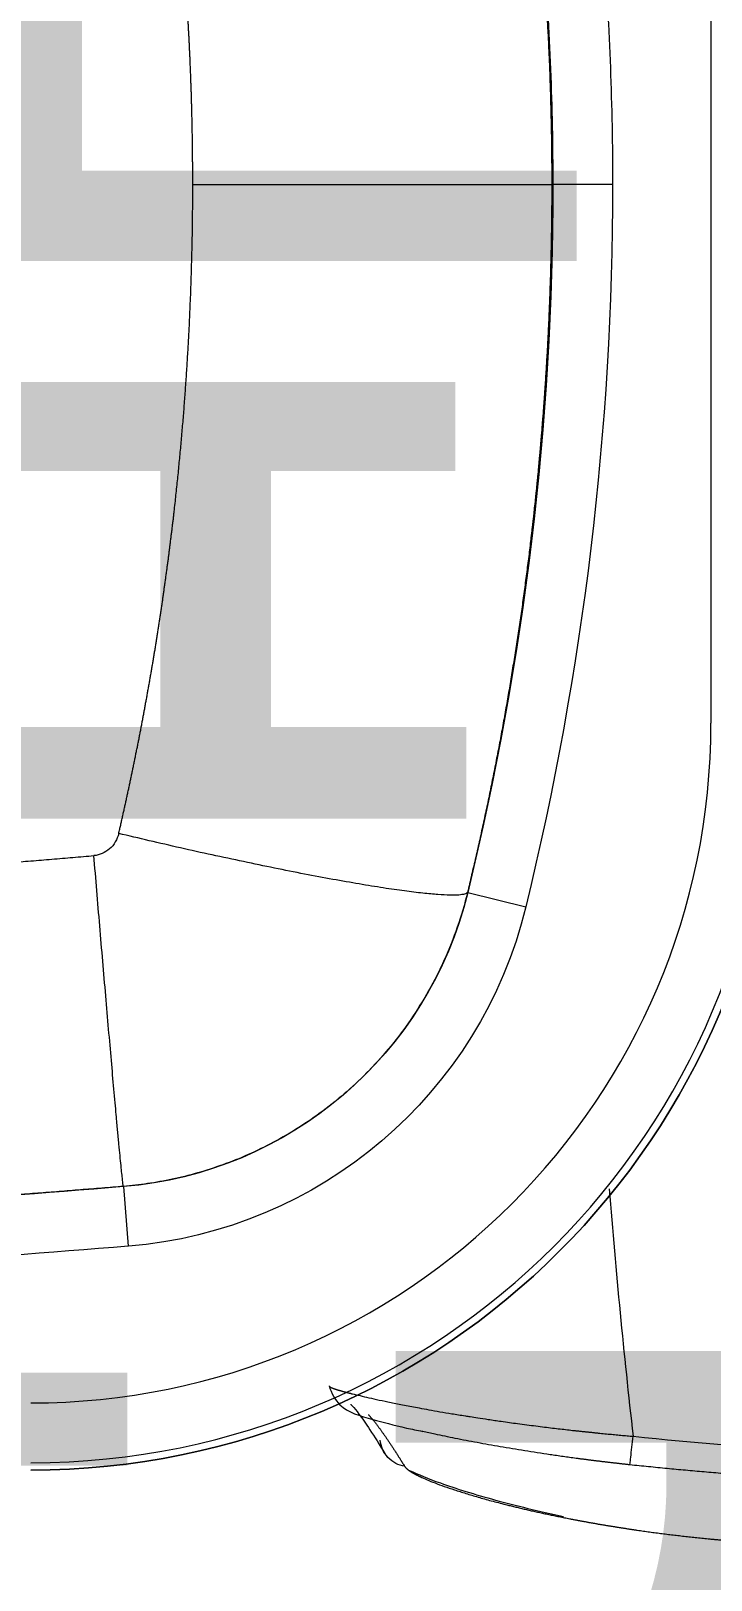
# Model space of a CAD drawing. Header units: millimetres. Extents: x 14183 to 14777, y -4239 to -3399.
# Drawn here: x 14401.74 to 14407.45, y -3508.41 to -3495.4 of the extents above; entities that cross this region are included whole.
import ezdxf

# ---------------------------------------------------------------- set-up
doc = ezdxf.new("R2010")
doc.units = ezdxf.units.MM
doc.header["$LTSCALE"] = 0.1
doc.layers.get('0').update_dxf_attribs({"lineweight": 15})
doc.layers.add('DIM', color=3, linetype='Continuous', lineweight=9)
doc.styles.get("Standard").update_dxf_attribs({"font": 'arial.ttf'})

msp = doc.modelspace()

# ---------------------------------------------------------------- linework, layer by layer
at = {"linetype": 'Continuous', "lineweight": 13, "extrusion": (-1.22465e-16, -1, 0)}
for p, q in [((14407.45, -3494.652), (14407.45, -3501.212)), ((14406.624, -3496.689), (14406.122, -3496.689)), ((14405.406, -3502.634), (14405.408, -3502.635)), ((14405.408, -3502.635), (14405.896, -3502.754)), ((14402.518, -3505.102), (14402.518, -3505.104)), ((14402.518, -3505.104), (14402.559, -3505.604))]:
    msp.add_line(p, q, dxfattribs=at)
at = {"linetype": 'Continuous', "lineweight": 18, "extrusion": (0, 0, -1)}
for centre, radius, start, end in [((-14381.014, -3496.689), 25.108, 175.5891, 180), ((-14381.014, -3496.689), 25.61, 175.6146, 180), ((-14381.014, -3496.689), 25.108, 180, 193.6983), ((-14381.014, -3496.689), 25.61, 180, 193.6984), ((-14402.251, -3501.866), 3.249, 193.6983, 265.2857), ((-14402.251, -3501.866), 3.752, 193.6988, 265.285)]:
    msp.add_arc(centre, radius, start, end, dxfattribs=at)
at = {"linetype": 'Continuous', "lineweight": 13, "extrusion": (0, 0, -1)}
for centre, radius, start, end in [((-14401.742, -3501.212), 6.272, 180, 270), ((-14392.194, -3379.921), 125.608, 265.28568, 268.92226), ((-14392.194, -3379.921), 126.11, 265.28566, 268.92653)]:
    msp.add_arc(centre, radius, start, end, dxfattribs=at)
at = {"linetype": 'Continuous', "lineweight": 18}
for radius, end in [(6.272, 0), (5.708, 360)]:
    msp.add_arc((14401.742, -3501.212), radius, 270, end, dxfattribs=at)
at = {"linetype": 'Continuous', "lineweight": 13}
msp.add_arc((14401.742, -3501.212), 6.21, 270, 0, dxfattribs=at)
for points, knots in [([(14403.1, -3496.689), (14403.1, -3496.677), (14403.1, -3496.652), (14403.1, -3496.616), (14403.1, -3496.579), (14403.1, -3496.542), (14403.099, -3496.505), (14403.099, -3496.469), (14403.099, -3496.432), (14403.098, -3496.395), (14403.098, -3496.359), (14403.097, -3496.322), (14403.097, -3496.285), (14403.096, -3496.248), (14403.095, -3496.212), (14403.095, -3496.175), (14403.094, -3496.138), (14403.093, -3496.102), (14403.092, -3496.065), (14403.091, -3496.028), (14403.09, -3495.992), (14403.089, -3495.955), (14403.088, -3495.918), (14403.087, -3495.882), (14403.085, -3495.845), (14403.084, -3495.808), (14403.083, -3495.772), (14403.081, -3495.735), (14403.08, -3495.698), (14403.078, -3495.662), (14403.077, -3495.625), (14403.075, -3495.588), (14403.073, -3495.552), (14403.072, -3495.515), (14403.07, -3495.479), (14403.068, -3495.442), (14403.066, -3495.405), (14403.064, -3495.369), (14403.062, -3495.332), (14403.06, -3495.295), (14403.058, -3495.259), (14403.056, -3495.222), (14403.053, -3495.186), (14403.051, -3495.149), (14403.049, -3495.112), (14403.046, -3495.076), (14403.044, -3495.039), (14403.041, -3495.003), (14403.039, -3494.966), (14403.036, -3494.929), (14403.033, -3494.893), (14403.031, -3494.856), (14403.028, -3494.82), (14403.025, -3494.783), (14403.022, -3494.747), (14403.019, -3494.71), (14403.017, -3494.684), (14403.016, -3494.67), (14403.016, -3494.669)], [0, 0, 0, 0, 0.018158, 0.036315, 0.054471, 0.072625, 0.090777, 0.108928, 0.127078, 0.145227, 0.163374, 0.18152, 0.199665, 0.217808, 0.235951, 0.254093, 0.272233, 0.290373, 0.308511, 0.326649, 0.344786, 0.362922, 0.381058, 0.399192, 0.417326, 0.43546, 0.453592, 0.471724, 0.489856, 0.507987, 0.526118, 0.544248, 0.562378, 0.580508, 0.598638, 0.616767, 0.634896, 0.653025, 0.671154, 0.689283, 0.707411, 0.72554, 0.743669, 0.761798, 0.779927, 0.798057, 0.816186, 0.834316, 0.852446, 0.870577, 0.888708, 0.906839, 0.924971, 0.943104, 0.961237, 0.97937, 0.997505, 1, 1, 1, 1]), ([(14406.039, -3494.757), (14406.041, -3494.777), (14406.044, -3494.822), (14406.049, -3494.892), (14406.055, -3494.967), (14406.06, -3495.042), (14406.064, -3495.117), (14406.069, -3495.192), (14406.073, -3495.267), (14406.077, -3495.341), (14406.081, -3495.416), (14406.085, -3495.491), (14406.088, -3495.566), (14406.092, -3495.641), (14406.095, -3495.716), (14406.097, -3495.791), (14406.1, -3495.866), (14406.102, -3495.941), (14406.104, -3496.016), (14406.106, -3496.091), (14406.108, -3496.165), (14406.109, -3496.24), (14406.111, -3496.315), (14406.112, -3496.39), (14406.112, -3496.465), (14406.113, -3496.54), (14406.113, -3496.614), (14406.113, -3496.664), (14406.113, -3496.689)], [0, 0, 0, 0, 0.030847, 0.069707, 0.108559, 0.147403, 0.186239, 0.225066, 0.263886, 0.302699, 0.341503, 0.380299, 0.419088, 0.457869, 0.496642, 0.535407, 0.574165, 0.612915, 0.651657, 0.690392, 0.729119, 0.767839, 0.806551, 0.845256, 0.883953, 0.922643, 0.961325, 1, 1, 1, 1]), ([(14402.478, -3502.139), (14402.481, -3502.127), (14402.487, -3502.103), (14402.495, -3502.068), (14402.503, -3502.032), (14402.511, -3501.996), (14402.519, -3501.96), (14402.527, -3501.925), (14402.535, -3501.889), (14402.543, -3501.853), (14402.55, -3501.817), (14402.558, -3501.782), (14402.566, -3501.746), (14402.573, -3501.71), (14402.581, -3501.674), (14402.589, -3501.638), (14402.596, -3501.603), (14402.603, -3501.567), (14402.611, -3501.531), (14402.618, -3501.495), (14402.625, -3501.459), (14402.633, -3501.423), (14402.64, -3501.388), (14402.647, -3501.352), (14402.654, -3501.316), (14402.661, -3501.28), (14402.668, -3501.244), (14402.675, -3501.208), (14402.681, -3501.172), (14402.688, -3501.136), (14402.695, -3501.1), (14402.701, -3501.064), (14402.708, -3501.028), (14402.715, -3500.992), (14402.721, -3500.956), (14402.727, -3500.92), (14402.734, -3500.884), (14402.74, -3500.848), (14402.746, -3500.812), (14402.753, -3500.776), (14402.759, -3500.74), (14402.765, -3500.704), (14402.771, -3500.668), (14402.777, -3500.632), (14402.783, -3500.596), (14402.789, -3500.559), (14402.795, -3500.523), (14402.8, -3500.487), (14402.806, -3500.451), (14402.812, -3500.415), (14402.817, -3500.379), (14402.823, -3500.342), (14402.828, -3500.306), (14402.834, -3500.27), (14402.839, -3500.234), (14402.845, -3500.198), (14402.85, -3500.161), (14402.855, -3500.125), (14402.86, -3500.089), (14402.865, -3500.053), (14402.87, -3500.016), (14402.875, -3499.98), (14402.88, -3499.944), (14402.885, -3499.908), (14402.89, -3499.871), (14402.895, -3499.835), (14402.9, -3499.799), (14402.904, -3499.762), (14402.909, -3499.726), (14402.913, -3499.69), (14402.918, -3499.653), (14402.922, -3499.617), (14402.927, -3499.581), (14402.931, -3499.544), (14402.936, -3499.508), (14402.94, -3499.471), (14402.945, -3499.424), (14402.952, -3499.367), (14402.959, -3499.298), (14402.966, -3499.23), (14402.974, -3499.161), (14402.981, -3499.093), (14402.987, -3499.024), (14402.994, -3498.956), (14403, -3498.887), (14403.006, -3498.819), (14403.012, -3498.75), (14403.018, -3498.682), (14403.024, -3498.613), (14403.029, -3498.545), (14403.034, -3498.476), (14403.039, -3498.408), (14403.044, -3498.339), (14403.048, -3498.27), (14403.053, -3498.202), (14403.057, -3498.133), (14403.061, -3498.064), (14403.065, -3497.996), (14403.069, -3497.927), (14403.072, -3497.858), (14403.075, -3497.79), (14403.078, -3497.721), (14403.081, -3497.652), (14403.084, -3497.584), (14403.086, -3497.515), (14403.088, -3497.446), (14403.09, -3497.377), (14403.092, -3497.309), (14403.094, -3497.24), (14403.095, -3497.171), (14403.097, -3497.102), (14403.098, -3497.033), (14403.099, -3496.964), (14403.099, -3496.896), (14403.1, -3496.827), (14403.1, -3496.758), (14403.1, -3496.712), (14403.1, -3496.689)], [0, 0, 0, 0, 0.006672, 0.013344, 0.020015, 0.026685, 0.033355, 0.040025, 0.046693, 0.053362, 0.060029, 0.066697, 0.073363, 0.08003, 0.086695, 0.093361, 0.100026, 0.10669, 0.113354, 0.120018, 0.126682, 0.133345, 0.140007, 0.14667, 0.153332, 0.159994, 0.166655, 0.173316, 0.179978, 0.186638, 0.193299, 0.199959, 0.20662, 0.21328, 0.21994, 0.226599, 0.233259, 0.239919, 0.246578, 0.253237, 0.259897, 0.266556, 0.273215, 0.279875, 0.286534, 0.293193, 0.299852, 0.306512, 0.313171, 0.319831, 0.32649, 0.33315, 0.33981, 0.34647, 0.35313, 0.35979, 0.366451, 0.373111, 0.379772, 0.386433, 0.393095, 0.399756, 0.406418, 0.41308, 0.419743, 0.426406, 0.433069, 0.439732, 0.446396, 0.453061, 0.459725, 0.46639, 0.473056, 0.479722, 0.486388, 0.493055, 0.499722, 0.512243, 0.524761, 0.537278, 0.549793, 0.562306, 0.574817, 0.587327, 0.599836, 0.612344, 0.62485, 0.637355, 0.649859, 0.662363, 0.674866, 0.687368, 0.699869, 0.71237, 0.724871, 0.737371, 0.749871, 0.762372, 0.774872, 0.787372, 0.799873, 0.812374, 0.824875, 0.837377, 0.84988, 0.862383, 0.874888, 0.887393, 0.899899, 0.912407, 0.924915, 0.937426, 0.949937, 0.96245, 0.974965, 0.987482, 1, 1, 1, 1]), ([(14403.1, -3496.689), (14403.187, -3496.689), (14403.276, -3496.689), (14403.456, -3496.689), (14403.547, -3496.689), (14403.73, -3496.689), (14403.822, -3496.689), (14404.006, -3496.689), (14404.097, -3496.689), (14404.279, -3496.689), (14404.369, -3496.689), (14404.547, -3496.689), (14404.634, -3496.689), (14404.803, -3496.689), (14404.886, -3496.689), (14405.045, -3496.689), (14405.121, -3496.689), (14405.267, -3496.689), (14405.337, -3496.689), (14405.468, -3496.689), (14405.529, -3496.689), (14405.643, -3496.689), (14405.695, -3496.689), (14405.791, -3496.689), (14405.834, -3496.689), (14405.91, -3496.689), (14405.944, -3496.689), (14406.002, -3496.689), (14406.026, -3496.689), (14406.066, -3496.689), (14406.081, -3496.689), (14406.103, -3496.689), (14406.11, -3496.689), (14406.113, -3496.689)], [0, 0, 0, 0, 0.0625, 0.0625, 0.125, 0.125, 0.1875, 0.1875, 0.25, 0.25, 0.3125, 0.3125, 0.375, 0.375, 0.4375, 0.4375, 0.5, 0.5, 0.5625, 0.5625, 0.625, 0.625, 0.6875, 0.6875, 0.75, 0.75, 0.8125, 0.8125, 0.875, 0.875, 0.9375, 0.9375, 1, 1, 1, 1]), ([(14406.113, -3496.689), (14406.113, -3496.702), (14406.113, -3496.729), (14406.113, -3496.769), (14406.113, -3496.809), (14406.113, -3496.849), (14406.112, -3496.889), (14406.112, -3496.929), (14406.112, -3496.968), (14406.111, -3497.008), (14406.111, -3497.048), (14406.11, -3497.088), (14406.109, -3497.128), (14406.109, -3497.168), (14406.108, -3497.208), (14406.107, -3497.248), (14406.106, -3497.288), (14406.105, -3497.328), (14406.104, -3497.368), (14406.103, -3497.408), (14406.102, -3497.447), (14406.101, -3497.487), (14406.099, -3497.527), (14406.098, -3497.567), (14406.097, -3497.607), (14406.095, -3497.647), (14406.094, -3497.687), (14406.092, -3497.727), (14406.09, -3497.767), (14406.089, -3497.807), (14406.087, -3497.847), (14406.085, -3497.887), (14406.083, -3497.927), (14406.081, -3497.967), (14406.079, -3498.007), (14406.077, -3498.047), (14406.075, -3498.087), (14406.072, -3498.127), (14406.07, -3498.167), (14406.068, -3498.207), (14406.065, -3498.247), (14406.063, -3498.287), (14406.06, -3498.327), (14406.058, -3498.367), (14406.055, -3498.406), (14406.052, -3498.446), (14406.049, -3498.486), (14406.047, -3498.526), (14406.044, -3498.566), (14406.041, -3498.606), (14406.038, -3498.646), (14406.034, -3498.686), (14406.031, -3498.726), (14406.028, -3498.766), (14406.025, -3498.806), (14406.021, -3498.846), (14406.018, -3498.886), (14406.014, -3498.926), (14406.011, -3498.966), (14406.007, -3499.006), (14406.003, -3499.046), (14406, -3499.086), (14405.996, -3499.126), (14405.992, -3499.166), (14405.988, -3499.206), (14405.984, -3499.246), (14405.98, -3499.285), (14405.976, -3499.325), (14405.972, -3499.365), (14405.967, -3499.405), (14405.963, -3499.445), (14405.959, -3499.485), (14405.954, -3499.525), (14405.95, -3499.565), (14405.945, -3499.605), (14405.94, -3499.645), (14405.934, -3499.696), (14405.927, -3499.758), (14405.918, -3499.832), (14405.908, -3499.905), (14405.899, -3499.978), (14405.889, -3500.052), (14405.879, -3500.126), (14405.869, -3500.199), (14405.859, -3500.273), (14405.848, -3500.346), (14405.837, -3500.42), (14405.826, -3500.493), (14405.815, -3500.567), (14405.803, -3500.641), (14405.791, -3500.714), (14405.779, -3500.788), (14405.767, -3500.862), (14405.755, -3500.936), (14405.742, -3501.009), (14405.729, -3501.083), (14405.716, -3501.157), (14405.703, -3501.231), (14405.689, -3501.305), (14405.676, -3501.378), (14405.662, -3501.452), (14405.647, -3501.526), (14405.633, -3501.6), (14405.618, -3501.674), (14405.603, -3501.748), (14405.588, -3501.822), (14405.573, -3501.895), (14405.557, -3501.969), (14405.541, -3502.043), (14405.525, -3502.117), (14405.509, -3502.191), (14405.492, -3502.265), (14405.475, -3502.339), (14405.458, -3502.413), (14405.441, -3502.487), (14405.424, -3502.561), (14405.412, -3502.61), (14405.406, -3502.634)], [0, 0, 0, 0, 0.006641, 0.013283, 0.019925, 0.026569, 0.033212, 0.039857, 0.046502, 0.053148, 0.059795, 0.066442, 0.07309, 0.079739, 0.086388, 0.093038, 0.099689, 0.106341, 0.112993, 0.119646, 0.126299, 0.132954, 0.139609, 0.146265, 0.152921, 0.159578, 0.166236, 0.172895, 0.179554, 0.186214, 0.192875, 0.199537, 0.206199, 0.212862, 0.219526, 0.22619, 0.232855, 0.239521, 0.246188, 0.252855, 0.259523, 0.266192, 0.272862, 0.279532, 0.286203, 0.292875, 0.299547, 0.306221, 0.312895, 0.319569, 0.326245, 0.332921, 0.339598, 0.346276, 0.352955, 0.359634, 0.366314, 0.372995, 0.379676, 0.386359, 0.393042, 0.399726, 0.40641, 0.413096, 0.419782, 0.426469, 0.433156, 0.439845, 0.446534, 0.453224, 0.459915, 0.466607, 0.473299, 0.479992, 0.486686, 0.493381, 0.500076, 0.512393, 0.52472, 0.537055, 0.5494, 0.561754, 0.574117, 0.586489, 0.598871, 0.611261, 0.623661, 0.636071, 0.648489, 0.660917, 0.673354, 0.6858, 0.698256, 0.710721, 0.723195, 0.735679, 0.748171, 0.760674, 0.773185, 0.785706, 0.798236, 0.810776, 0.823325, 0.835883, 0.848451, 0.861028, 0.873615, 0.886211, 0.898816, 0.911431, 0.924056, 0.936689, 0.949333, 0.961985, 0.974647, 0.987319, 1, 1, 1, 1]), ([(14405.406, -3502.634), (14405.401, -3502.64), (14405.393, -3502.644), (14405.369, -3502.651), (14405.353, -3502.654), (14405.312, -3502.657), (14405.288, -3502.657), (14405.229, -3502.656), (14405.196, -3502.655), (14405.12, -3502.649), (14405.077, -3502.645), (14404.984, -3502.635), (14404.932, -3502.629), (14404.821, -3502.614), (14404.762, -3502.606), (14404.635, -3502.586), (14404.567, -3502.575), (14404.426, -3502.551), (14404.352, -3502.538), (14404.198, -3502.51), (14404.119, -3502.495), (14403.955, -3502.464), (14403.871, -3502.447), (14403.7, -3502.412), (14403.614, -3502.394), (14403.439, -3502.357), (14403.35, -3502.338), (14403.173, -3502.3), (14403.085, -3502.28), (14402.909, -3502.24), (14402.821, -3502.22), (14402.648, -3502.179), (14402.562, -3502.159), (14402.478, -3502.139)], [0, 0, 0, 0, 0.0625, 0.0625, 0.125, 0.125, 0.1875, 0.1875, 0.25, 0.25, 0.3125, 0.3125, 0.375, 0.375, 0.4375, 0.4375, 0.5, 0.5, 0.5625, 0.5625, 0.625, 0.625, 0.6875, 0.6875, 0.75, 0.75, 0.8125, 0.8125, 0.875, 0.875, 0.9375, 0.9375, 1, 1, 1, 1]), ([(14398.74, -3502.575), (14398.769, -3502.574), (14398.828, -3502.57), (14398.916, -3502.565), (14399.005, -3502.56), (14399.093, -3502.555), (14399.181, -3502.55), (14399.27, -3502.544), (14399.358, -3502.539), (14399.446, -3502.534), (14399.535, -3502.528), (14399.623, -3502.523), (14399.711, -3502.517), (14399.8, -3502.511), (14399.888, -3502.505), (14399.976, -3502.5), (14400.065, -3502.494), (14400.153, -3502.488), (14400.241, -3502.482), (14400.329, -3502.476), (14400.418, -3502.47), (14400.506, -3502.463), (14400.594, -3502.457), (14400.682, -3502.451), (14400.771, -3502.444), (14400.859, -3502.438), (14400.947, -3502.431), (14401.035, -3502.424), (14401.124, -3502.418), (14401.212, -3502.411), (14401.3, -3502.404), (14401.388, -3502.397), (14401.476, -3502.39), (14401.565, -3502.383), (14401.653, -3502.376), (14401.741, -3502.369), (14401.829, -3502.362), (14401.917, -3502.355), (14402.006, -3502.347), (14402.094, -3502.34), (14402.182, -3502.332), (14402.241, -3502.327), (14402.27, -3502.325)], [0, 0, 0, 0, 0.025001, 0.050002, 0.075003, 0.100004, 0.125004, 0.150004, 0.175004, 0.200004, 0.225004, 0.250003, 0.275003, 0.300002, 0.325001, 0.350001, 0.375, 0.399999, 0.424998, 0.449997, 0.474996, 0.499995, 0.524994, 0.549993, 0.574992, 0.599992, 0.624991, 0.64999, 0.67499, 0.699989, 0.724989, 0.749989, 0.774989, 0.799989, 0.82499, 0.849991, 0.874992, 0.899993, 0.924994, 0.949996, 0.974998, 1, 1, 1, 1]), ([(14405.406, -3502.634), (14405.382, -3502.734), (14405.353, -3502.831), (14405.288, -3503.02), (14405.251, -3503.111), (14405.171, -3503.29), (14405.127, -3503.376), (14405.033, -3503.542), (14404.983, -3503.623), (14404.878, -3503.777), (14404.823, -3503.85), (14404.707, -3503.992), (14404.647, -3504.059), (14404.524, -3504.187), (14404.46, -3504.247), (14404.33, -3504.362), (14404.263, -3504.416), (14404.128, -3504.517), (14404.059, -3504.564), (14403.92, -3504.653), (14403.85, -3504.693), (14403.708, -3504.769), (14403.637, -3504.803), (14403.495, -3504.867), (14403.423, -3504.895), (14403.281, -3504.946), (14403.21, -3504.969), (14403.068, -3505.01), (14402.998, -3505.027), (14402.858, -3505.057), (14402.72, -3505.081), (14402.585, -3505.097), (14402.518, -3505.102)], [0, 0, 0, 0, 0.0625, 0.0625, 0.125, 0.125, 0.1875, 0.1875, 0.25, 0.25, 0.3125, 0.3125, 0.375, 0.375, 0.4375, 0.4375, 0.5, 0.5, 0.5625, 0.5625, 0.625, 0.625, 0.6875, 0.6875, 0.75, 0.75, 0.8125, 0.8125, 0.875, 0.875, 0.9375, 1, 1, 1, 1]), ([(14402.518, -3505.102), (14402.488, -3505.105), (14402.428, -3505.11), (14402.338, -3505.117), (14402.248, -3505.124), (14402.158, -3505.131), (14402.068, -3505.139), (14401.978, -3505.146), (14401.888, -3505.153), (14401.799, -3505.16), (14401.709, -3505.166), (14401.619, -3505.173), (14401.53, -3505.18), (14401.44, -3505.187), (14401.351, -3505.193), (14401.262, -3505.2), (14401.172, -3505.206), (14401.083, -3505.213), (14400.994, -3505.219), (14400.905, -3505.225), (14400.816, -3505.231), (14400.727, -3505.237), (14400.638, -3505.243), (14400.549, -3505.249), (14400.46, -3505.255), (14400.371, -3505.261), (14400.282, -3505.267), (14400.193, -3505.273), (14400.105, -3505.278), (14400.016, -3505.284), (14399.928, -3505.289), (14399.839, -3505.295), (14399.751, -3505.3), (14399.662, -3505.306), (14399.574, -3505.311), (14399.486, -3505.316), (14399.398, -3505.321), (14399.31, -3505.326), (14399.221, -3505.331), (14399.133, -3505.336), (14399.045, -3505.341), (14398.958, -3505.346), (14398.87, -3505.35), (14398.782, -3505.355), (14398.694, -3505.36), (14398.606, -3505.364), (14398.519, -3505.369), (14398.431, -3505.373), (14398.344, -3505.377), (14398.256, -3505.382), (14398.169, -3505.386), (14398.081, -3505.39), (14397.994, -3505.394), (14397.907, -3505.398), (14397.82, -3505.402), (14397.733, -3505.406), (14397.646, -3505.41), (14397.559, -3505.413), (14397.472, -3505.417), (14397.385, -3505.421), (14397.298, -3505.424), (14397.211, -3505.428), (14397.124, -3505.431), (14397.038, -3505.435), (14396.951, -3505.438), (14396.865, -3505.441), (14396.778, -3505.444), (14396.692, -3505.448), (14396.605, -3505.451), (14396.519, -3505.454), (14396.433, -3505.457), (14396.346, -3505.459), (14396.26, -3505.462), (14396.174, -3505.465), (14396.088, -3505.468), (14396.002, -3505.47), (14395.916, -3505.473), (14395.831, -3505.476), (14395.745, -3505.478), (14395.659, -3505.48), (14395.573, -3505.483), (14395.488, -3505.485), (14395.402, -3505.487), (14395.317, -3505.489), (14395.231, -3505.492), (14395.146, -3505.494), (14395.06, -3505.496), (14394.975, -3505.497), (14394.89, -3505.499), (14394.805, -3505.501), (14394.72, -3505.503), (14394.637, -3505.504), (14394.583, -3505.506), (14394.558, -3505.506)], [0, 0, 0, 0, 0.011338, 0.022669, 0.033993, 0.045308, 0.056617, 0.067917, 0.079211, 0.090496, 0.101774, 0.113045, 0.124308, 0.135564, 0.146812, 0.158052, 0.169286, 0.180511, 0.191729, 0.202939, 0.214142, 0.225338, 0.236526, 0.247706, 0.258879, 0.270044, 0.281202, 0.292352, 0.303495, 0.31463, 0.325758, 0.336878, 0.347991, 0.359096, 0.370193, 0.381283, 0.392366, 0.403441, 0.414508, 0.425568, 0.436621, 0.447666, 0.458703, 0.469733, 0.480755, 0.49177, 0.502778, 0.513777, 0.52477, 0.535754, 0.546731, 0.557701, 0.568663, 0.579618, 0.590565, 0.601505, 0.612437, 0.623361, 0.634278, 0.645188, 0.65609, 0.666984, 0.677871, 0.68875, 0.699622, 0.710487, 0.721343, 0.732193, 0.743034, 0.753869, 0.764695, 0.775515, 0.786326, 0.79713, 0.807927, 0.818716, 0.829498, 0.840272, 0.851038, 0.861797, 0.872549, 0.883293, 0.894029, 0.904758, 0.91548, 0.926193, 0.9369, 0.947599, 0.95829, 0.968974, 0.97965, 0.990319, 1, 1, 1, 1]), ([(14404.245, -3506.777), (14404.245, -3506.778), (14404.245, -3506.778), (14404.245, -3506.778), (14404.245, -3506.779), (14404.245, -3506.779), (14404.245, -3506.779), (14404.245, -3506.78), (14404.245, -3506.78), (14404.246, -3506.781), (14404.246, -3506.781), (14404.247, -3506.782), (14404.247, -3506.782), (14404.248, -3506.782), (14404.248, -3506.783), (14404.249, -3506.783), (14404.25, -3506.784), (14404.25, -3506.784), (14404.251, -3506.785), (14404.252, -3506.786), (14404.253, -3506.786), (14404.254, -3506.787), (14404.255, -3506.787), (14404.256, -3506.788), (14404.257, -3506.788), (14404.258, -3506.789), (14404.26, -3506.79), (14404.261, -3506.79), (14404.262, -3506.791), (14404.264, -3506.792), (14404.265, -3506.792), (14404.267, -3506.793), (14404.268, -3506.793), (14404.27, -3506.794), (14404.272, -3506.795), (14404.274, -3506.796), (14404.275, -3506.796), (14404.277, -3506.797), (14404.279, -3506.798), (14404.281, -3506.798), (14404.283, -3506.799), (14404.286, -3506.8), (14404.288, -3506.801), (14404.29, -3506.802), (14404.292, -3506.802), (14404.295, -3506.803), (14404.297, -3506.804), (14404.299, -3506.805), (14404.302, -3506.806), (14404.305, -3506.806), (14404.307, -3506.807), (14404.31, -3506.808), (14404.313, -3506.809), (14404.316, -3506.81), (14404.318, -3506.811), (14404.321, -3506.812), (14404.324, -3506.813), (14404.327, -3506.813), (14404.33, -3506.814), (14404.334, -3506.815), (14404.337, -3506.816), (14404.34, -3506.817), (14404.343, -3506.818), (14404.347, -3506.819), (14404.35, -3506.82), (14404.354, -3506.821), (14404.357, -3506.822), (14404.361, -3506.823), (14404.365, -3506.824), (14404.368, -3506.825), (14404.372, -3506.826), (14404.376, -3506.827), (14404.38, -3506.828), (14404.384, -3506.829), (14404.388, -3506.83), (14404.392, -3506.831), (14404.396, -3506.833), (14404.4, -3506.834), (14404.405, -3506.835), (14404.409, -3506.836), (14404.413, -3506.837), (14404.418, -3506.838), (14404.422, -3506.839), (14404.427, -3506.84), (14404.431, -3506.842), (14404.436, -3506.843), (14404.459, -3506.848), (14404.504, -3506.859), (14404.578, -3506.877), (14404.665, -3506.896), (14404.764, -3506.917), (14404.876, -3506.939), (14404.984, -3506.959), (14405.084, -3506.978), (14405.176, -3506.994), (14405.277, -3507.011), (14405.363, -3507.025), (14405.436, -3507.036), (14405.499, -3507.046), (14405.586, -3507.059), (14405.697, -3507.076), (14405.806, -3507.091), (14405.903, -3507.104), (14405.979, -3507.113), (14406.051, -3507.122), (14406.119, -3507.131), (14406.183, -3507.138), (14406.244, -3507.145), (14406.293, -3507.151), (14406.331, -3507.155), (14406.36, -3507.158), (14406.39, -3507.161), (14406.418, -3507.164), (14406.447, -3507.167), (14406.475, -3507.17), (14406.504, -3507.173), (14406.532, -3507.176), (14406.559, -3507.179), (14406.587, -3507.181), (14406.614, -3507.184), (14406.641, -3507.186), (14406.667, -3507.189), (14406.693, -3507.191), (14406.719, -3507.194), (14406.745, -3507.196), (14406.771, -3507.198), (14406.788, -3507.2), (14406.796, -3507.2)], [0, 0, 0, 0, 0.002837, 0.005677, 0.00852, 0.011367, 0.014217, 0.017071, 0.019927, 0.022787, 0.025651, 0.028517, 0.031387, 0.034259, 0.037135, 0.040014, 0.042896, 0.045781, 0.048669, 0.05156, 0.054454, 0.057351, 0.06025, 0.063153, 0.066058, 0.068967, 0.071878, 0.074791, 0.077708, 0.080627, 0.083549, 0.086474, 0.089401, 0.092331, 0.095264, 0.098199, 0.101137, 0.104078, 0.107021, 0.109967, 0.112915, 0.115866, 0.118819, 0.121775, 0.124733, 0.127694, 0.130657, 0.133623, 0.136591, 0.139561, 0.142533, 0.145507, 0.148484, 0.151463, 0.154444, 0.157426, 0.160411, 0.163398, 0.166387, 0.169377, 0.17237, 0.175364, 0.17836, 0.181358, 0.184357, 0.187359, 0.190362, 0.193366, 0.196372, 0.19938, 0.20239, 0.205401, 0.208413, 0.211427, 0.214442, 0.217459, 0.220478, 0.223497, 0.226519, 0.229541, 0.232565, 0.23559, 0.238617, 0.241644, 0.244673, 0.247704, 0.250735, 0.288501, 0.327878, 0.368836, 0.411333, 0.4553, 0.500648, 0.528714, 0.55891, 0.591191, 0.625496, 0.637569, 0.65615, 0.681164, 0.712494, 0.749957, 0.771267, 0.7914, 0.810372, 0.828199, 0.844896, 0.860478, 0.874961, 0.882534, 0.890031, 0.897454, 0.904802, 0.912075, 0.919274, 0.9264, 0.933452, 0.940432, 0.947338, 0.954172, 0.960934, 0.967624, 0.974242, 0.980788, 0.987263, 0.993667, 1, 1, 1, 1]), ([(14404.574, -3507.018), (14404.575, -3507.02), (14404.578, -3507.023), (14404.583, -3507.028), (14404.588, -3507.034), (14404.593, -3507.039), (14404.598, -3507.045), (14404.603, -3507.051), (14404.609, -3507.058), (14404.614, -3507.064), (14404.619, -3507.071), (14404.625, -3507.077), (14404.631, -3507.085), (14404.636, -3507.092), (14404.642, -3507.099), (14404.648, -3507.107), (14404.654, -3507.115), (14404.66, -3507.123), (14404.666, -3507.131), (14404.672, -3507.139), (14404.678, -3507.148), (14404.684, -3507.157), (14404.691, -3507.166), (14404.697, -3507.175), (14404.704, -3507.184), (14404.711, -3507.194), (14404.717, -3507.203), (14404.724, -3507.213), (14404.731, -3507.223), (14404.738, -3507.234), (14404.745, -3507.244), (14404.752, -3507.255), (14404.76, -3507.266), (14404.767, -3507.277), (14404.774, -3507.288), (14404.782, -3507.3), (14404.789, -3507.311), (14404.797, -3507.323), (14404.805, -3507.335), (14404.813, -3507.347), (14404.82, -3507.36), (14404.828, -3507.372), (14404.837, -3507.385), (14404.845, -3507.398), (14404.853, -3507.411), (14404.861, -3507.425), (14404.87, -3507.438), (14404.875, -3507.447), (14404.878, -3507.452)], [0, 0, 0, 0, 0.021825, 0.043653, 0.065477, 0.087297, 0.109113, 0.130924, 0.152731, 0.174535, 0.196333, 0.218128, 0.239919, 0.261705, 0.283487, 0.305265, 0.327039, 0.348809, 0.370574, 0.392336, 0.414093, 0.435846, 0.457595, 0.47934, 0.501081, 0.522818, 0.54455, 0.566279, 0.588003, 0.609724, 0.63144, 0.653152, 0.67486, 0.696564, 0.718264, 0.73996, 0.761652, 0.78334, 0.805024, 0.826704, 0.84838, 0.870052, 0.89172, 0.913384, 0.935044, 0.9567, 0.978352, 1, 1, 1, 1]), ([(14404.878, -3507.452), (14404.854, -3507.448), (14404.803, -3507.432), (14404.735, -3507.381), (14404.689, -3507.311), (14404.676, -3507.259), (14404.673, -3507.234)], [0, 0, 0, 0, 0.250041, 0.500026, 0.750011, 1, 1, 1, 1])]:
    msp.add_open_spline(points, degree=3, knots=knots, dxfattribs=at)
at = {"linetype": 'Continuous', "lineweight": 18}
for points in [[(14402.478, -3502.139), (14402.472, -3502.165), (14402.453, -3502.212), (14402.404, -3502.272), (14402.339, -3502.311), (14402.294, -3502.323), (14402.27, -3502.325)], [(14406.769, -3507.44), (14406.769, -3507.442), (14406.77, -3507.434), (14406.776, -3507.381), (14406.786, -3507.294), (14406.793, -3507.23), (14406.796, -3507.2)], [(14406.796, -3507.2), (14407.827, -3507.311), (14409.889, -3507.421), (14411.951, -3507.311), (14412.982, -3507.2)]]:
    msp.add_open_spline(points, degree=3, dxfattribs=at)
at = {"linetype": 'Continuous', "lineweight": 13}
msp.add_rational_spline([(14402.518, -3505.102), (14402.503, -3505.047), (14402.404, -3503.931), (14402.27, -3502.325)], [0.999999656016, 0.829825479275, 0.829825613382, 1.00000005834], degree=3, dxfattribs=at)
msp.add_open_spline([(14406.595, -3505.122), (14406.651, -3505.818), (14406.718, -3506.51), (14406.796, -3507.2)], degree=3, dxfattribs=at)
at = {"linetype": 'Continuous', "lineweight": 18}
for points, knots in [([(14404.244, -3506.776), (14404.264, -3506.84), (14404.34, -3506.984), (14404.582, -3507.051), (14404.816, -3507.115), (14404.982, -3507.15), (14405.03, -3507.159)], [0, 0, 0, 0, 0.229852, 0.60325, 0.891125, 1, 1, 1, 1]), ([(14404.426, -3506.931), (14404.426, -3506.931), (14404.442, -3506.947), (14404.494, -3507.01), (14404.585, -3507.141), (14404.667, -3507.269), (14404.713, -3507.346)], [0, 0, 0, 0, 0.167198, 0.412689, 0.696573, 1, 1, 1, 1]), ([(14406.769, -3507.44), (14406.765, -3507.44), (14406.758, -3507.439), (14406.747, -3507.437), (14406.735, -3507.436), (14406.724, -3507.435), (14406.712, -3507.434), (14406.701, -3507.432), (14406.69, -3507.431), (14406.678, -3507.43), (14406.667, -3507.429), (14406.656, -3507.427), (14406.645, -3507.426), (14406.633, -3507.425), (14406.622, -3507.423), (14406.611, -3507.422), (14406.599, -3507.421), (14406.588, -3507.419), (14406.577, -3507.418), (14406.566, -3507.417), (14406.554, -3507.415), (14406.543, -3507.414), (14406.532, -3507.413), (14406.521, -3507.411), (14406.509, -3507.41), (14406.498, -3507.409), (14406.487, -3507.407), (14406.476, -3507.406), (14406.464, -3507.404), (14406.453, -3507.403), (14406.442, -3507.402), (14406.431, -3507.4), (14406.42, -3507.399), (14406.408, -3507.397), (14406.397, -3507.396), (14406.386, -3507.394), (14406.375, -3507.393), (14406.364, -3507.392), (14406.353, -3507.39), (14406.341, -3507.389), (14406.33, -3507.387), (14406.286, -3507.381), (14406.208, -3507.371), (14406.099, -3507.355), (14405.992, -3507.339), (14405.886, -3507.322), (14405.783, -3507.305), (14405.681, -3507.288), (14405.583, -3507.271), (14405.455, -3507.248), (14405.302, -3507.218), (14405.151, -3507.187), (14405.061, -3507.168), (14405.025, -3507.16), (14405.022, -3507.159)], [0, 0, 0, 0, 0.005774, 0.011546, 0.017316, 0.023082, 0.028847, 0.03461, 0.04037, 0.046129, 0.051886, 0.057641, 0.063395, 0.069148, 0.074899, 0.08065, 0.086399, 0.092147, 0.097895, 0.103642, 0.109389, 0.115136, 0.120882, 0.126628, 0.132374, 0.138121, 0.143868, 0.149615, 0.155363, 0.161111, 0.166861, 0.172611, 0.178363, 0.184115, 0.18987, 0.195625, 0.201382, 0.207141, 0.212902, 0.218665, 0.22443, 0.230197, 0.287835, 0.345298, 0.402712, 0.460205, 0.517578, 0.574727, 0.631779, 0.688863, 0.803536, 0.917573, 0.99392, 1, 1, 1, 1]), ([(14404.878, -3507.452), (14404.879, -3507.453), (14404.879, -3507.453), (14404.88, -3507.455), (14404.881, -3507.456), (14404.882, -3507.458), (14404.883, -3507.459), (14404.885, -3507.461), (14404.886, -3507.462), (14404.887, -3507.464), (14404.889, -3507.465), (14404.89, -3507.467), (14404.892, -3507.468), (14404.893, -3507.47), (14404.895, -3507.471), (14404.897, -3507.473), (14404.899, -3507.474), (14404.9, -3507.476), (14404.902, -3507.478), (14404.904, -3507.479), (14404.907, -3507.481), (14404.909, -3507.483), (14404.911, -3507.484), (14404.913, -3507.486), (14404.916, -3507.488), (14404.918, -3507.489), (14404.92, -3507.491), (14404.923, -3507.493), (14404.926, -3507.494), (14404.928, -3507.496), (14404.931, -3507.498), (14404.934, -3507.5), (14404.937, -3507.501), (14404.94, -3507.503), (14404.943, -3507.505), (14404.946, -3507.507), (14404.949, -3507.509), (14404.952, -3507.51), (14404.955, -3507.512), (14404.959, -3507.514), (14404.962, -3507.516), (14404.966, -3507.518), (14404.969, -3507.52), (14404.973, -3507.522), (14404.976, -3507.523), (14404.98, -3507.525), (14404.984, -3507.527), (14404.988, -3507.529), (14404.992, -3507.531), (14404.996, -3507.533), (14405, -3507.535), (14405.004, -3507.537), (14405.024, -3507.547), (14405.065, -3507.565), (14405.132, -3507.592), (14405.21, -3507.621), (14405.296, -3507.65), (14405.391, -3507.68), (14405.494, -3507.711), (14405.605, -3507.742), (14405.691, -3507.764), (14405.745, -3507.778), (14405.764, -3507.782), (14405.783, -3507.787), (14405.802, -3507.792), (14405.822, -3507.796), (14405.841, -3507.801), (14405.861, -3507.806), (14405.881, -3507.811), (14405.901, -3507.815), (14405.921, -3507.82), (14405.941, -3507.825), (14405.962, -3507.829), (14405.983, -3507.834), (14406.003, -3507.838), (14406.024, -3507.843), (14406.045, -3507.848), (14406.067, -3507.852), (14406.088, -3507.857), (14406.11, -3507.861), (14406.131, -3507.866), (14406.153, -3507.87), (14406.175, -3507.875), (14406.197, -3507.879), (14406.22, -3507.884), (14406.242, -3507.888), (14406.257, -3507.891), (14406.265, -3507.893)], [0, 0, 0, 0, 0.004902, 0.009801, 0.014699, 0.019595, 0.024489, 0.029381, 0.034272, 0.039161, 0.044049, 0.048936, 0.053822, 0.058707, 0.063592, 0.068475, 0.073358, 0.078241, 0.083123, 0.088006, 0.092888, 0.09777, 0.102653, 0.107535, 0.112419, 0.117303, 0.122187, 0.127073, 0.131959, 0.136847, 0.141735, 0.146625, 0.151517, 0.15641, 0.161304, 0.166201, 0.1711, 0.176, 0.180903, 0.185808, 0.190715, 0.195625, 0.200538, 0.205454, 0.210372, 0.215294, 0.220218, 0.225146, 0.230077, 0.235012, 0.239951, 0.244893, 0.249839, 0.312056, 0.374198, 0.436498, 0.499188, 0.561632, 0.624039, 0.686626, 0.749608, 0.759251, 0.768887, 0.778516, 0.78814, 0.797759, 0.807374, 0.816986, 0.826596, 0.836203, 0.84581, 0.855416, 0.865023, 0.874631, 0.884242, 0.893855, 0.903471, 0.913092, 0.922718, 0.93235, 0.941989, 0.951635, 0.961288, 0.970951, 0.980624, 0.990306, 1, 1, 1, 1]), ([(14413.009, -3507.44), (14412.995, -3507.441), (14412.967, -3507.444), (14412.926, -3507.449), (14412.884, -3507.453), (14412.843, -3507.457), (14412.801, -3507.462), (14412.759, -3507.466), (14412.718, -3507.47), (14412.676, -3507.474), (14412.635, -3507.478), (14412.593, -3507.482), (14412.552, -3507.485), (14412.51, -3507.489), (14412.468, -3507.493), (14412.427, -3507.497), (14412.385, -3507.5), (14412.344, -3507.504), (14412.302, -3507.507), (14412.261, -3507.511), (14412.219, -3507.514), (14412.177, -3507.517), (14412.136, -3507.521), (14412.094, -3507.524), (14412.053, -3507.527), (14412.011, -3507.53), (14411.969, -3507.533), (14411.928, -3507.536), (14411.886, -3507.539), (14411.844, -3507.542), (14411.803, -3507.544), (14411.761, -3507.547), (14411.72, -3507.55), (14411.678, -3507.552), (14411.636, -3507.555), (14411.595, -3507.557), (14411.553, -3507.56), (14411.512, -3507.562), (14411.47, -3507.564), (14411.428, -3507.567), (14411.387, -3507.569), (14411.345, -3507.571), (14411.303, -3507.573), (14411.262, -3507.575), (14411.22, -3507.577), (14411.179, -3507.579), (14411.137, -3507.581), (14411.095, -3507.582), (14411.054, -3507.584), (14411.012, -3507.586), (14410.971, -3507.587), (14410.929, -3507.589), (14410.887, -3507.59), (14410.846, -3507.592), (14410.804, -3507.593), (14410.762, -3507.594), (14410.721, -3507.595), (14410.679, -3507.597), (14410.638, -3507.598), (14410.596, -3507.599), (14410.554, -3507.6), (14410.513, -3507.601), (14410.471, -3507.601), (14410.43, -3507.602), (14410.388, -3507.603), (14410.346, -3507.604), (14410.305, -3507.604), (14410.263, -3507.605), (14410.222, -3507.605), (14410.18, -3507.606), (14410.138, -3507.606), (14410.097, -3507.607), (14410.055, -3507.607), (14410.014, -3507.607), (14409.972, -3507.607), (14409.931, -3507.607), (14409.877, -3507.607), (14409.811, -3507.607), (14409.733, -3507.607), (14409.655, -3507.606), (14409.577, -3507.606), (14409.499, -3507.605), (14409.421, -3507.604), (14409.343, -3507.602), (14409.265, -3507.601), (14409.187, -3507.599), (14409.109, -3507.597), (14409.031, -3507.595), (14408.953, -3507.592), (14408.875, -3507.59), (14408.797, -3507.587), (14408.719, -3507.584), (14408.641, -3507.581), (14408.563, -3507.577), (14408.485, -3507.573), (14408.407, -3507.57), (14408.329, -3507.566), (14408.251, -3507.561), (14408.173, -3507.557), (14408.095, -3507.552), (14408.017, -3507.547), (14407.939, -3507.542), (14407.861, -3507.537), (14407.783, -3507.531), (14407.705, -3507.525), (14407.627, -3507.519), (14407.549, -3507.513), (14407.471, -3507.507), (14407.393, -3507.5), (14407.315, -3507.493), (14407.237, -3507.486), (14407.159, -3507.479), (14407.081, -3507.472), (14407.003, -3507.464), (14406.925, -3507.456), (14406.847, -3507.448), (14406.795, -3507.443), (14406.769, -3507.44)], [0, 0, 0, 0, 0.006684, 0.013367, 0.020049, 0.026732, 0.033413, 0.040095, 0.046776, 0.053456, 0.060136, 0.066815, 0.073494, 0.080173, 0.086851, 0.093529, 0.100206, 0.106883, 0.113559, 0.120235, 0.12691, 0.133585, 0.140259, 0.146933, 0.153607, 0.16028, 0.166953, 0.173625, 0.180296, 0.186968, 0.193638, 0.200309, 0.206979, 0.213648, 0.220317, 0.226986, 0.233654, 0.240321, 0.246988, 0.253655, 0.260321, 0.266987, 0.273652, 0.280317, 0.286981, 0.293645, 0.300309, 0.306972, 0.313634, 0.320296, 0.326958, 0.333619, 0.34028, 0.34694, 0.3536, 0.360259, 0.366918, 0.373577, 0.380235, 0.386892, 0.393549, 0.400206, 0.406862, 0.413518, 0.420173, 0.426828, 0.433482, 0.440136, 0.446789, 0.453442, 0.460095, 0.466747, 0.473398, 0.480049, 0.4867, 0.49335, 0.5, 0.512469, 0.524939, 0.537411, 0.549884, 0.562359, 0.574836, 0.587314, 0.599794, 0.612275, 0.624758, 0.637243, 0.649729, 0.662217, 0.674707, 0.687198, 0.699691, 0.712185, 0.724681, 0.737178, 0.749678, 0.762178, 0.774681, 0.787185, 0.799691, 0.812198, 0.824707, 0.837217, 0.849729, 0.862243, 0.874758, 0.887275, 0.899794, 0.912314, 0.924836, 0.937359, 0.949884, 0.962411, 0.974939, 0.987469, 1, 1, 1, 1]), ([(14404.919, -3507.487), (14404.989, -3507.52), (14405.188, -3507.601), (14405.621, -3507.737), (14406.003, -3507.828), (14406.213, -3507.874)], [0, 0, 0, 0, 0.28217, 0.642422, 1, 1, 1, 1]), ([(14406.265, -3507.893), (14406.269, -3507.893), (14406.276, -3507.895), (14406.288, -3507.897), (14406.3, -3507.899), (14406.312, -3507.902), (14406.323, -3507.904), (14406.335, -3507.906), (14406.347, -3507.908), (14406.359, -3507.911), (14406.371, -3507.913), (14406.383, -3507.915), (14406.395, -3507.917), (14406.407, -3507.919), (14406.419, -3507.922), (14406.431, -3507.924), (14406.443, -3507.926), (14406.455, -3507.928), (14406.467, -3507.93), (14406.48, -3507.932), (14406.492, -3507.934), (14406.504, -3507.937), (14406.516, -3507.939), (14406.529, -3507.941), (14406.541, -3507.943), (14406.553, -3507.945), (14406.566, -3507.947), (14406.578, -3507.949), (14406.59, -3507.951), (14406.603, -3507.953), (14406.615, -3507.955), (14406.628, -3507.957), (14406.64, -3507.959), (14406.653, -3507.961), (14406.666, -3507.963), (14406.678, -3507.965), (14406.691, -3507.967), (14406.703, -3507.969), (14406.716, -3507.971), (14406.729, -3507.973), (14406.742, -3507.975), (14406.754, -3507.977), (14406.767, -3507.979), (14406.78, -3507.981), (14406.793, -3507.983), (14406.806, -3507.985), (14406.819, -3507.987), (14406.836, -3507.989), (14406.857, -3507.992), (14406.883, -3507.996), (14406.909, -3508), (14406.935, -3508.003), (14406.961, -3508.007), (14406.987, -3508.01), (14407.014, -3508.014), (14407.04, -3508.017), (14407.066, -3508.02), (14407.093, -3508.024), (14407.119, -3508.027), (14407.145, -3508.03), (14407.172, -3508.033), (14407.198, -3508.036), (14407.225, -3508.039), (14407.252, -3508.042), (14407.279, -3508.045), (14407.305, -3508.048), (14407.332, -3508.051), (14407.359, -3508.054), (14407.386, -3508.057), (14407.413, -3508.059), (14407.431, -3508.061), (14407.44, -3508.062)], [0, 0, 0, 0, 0.010938, 0.021871, 0.032799, 0.043721, 0.054639, 0.065553, 0.076462, 0.087367, 0.098268, 0.109166, 0.12006, 0.130951, 0.14184, 0.152726, 0.163609, 0.17449, 0.185369, 0.196247, 0.207123, 0.217998, 0.228872, 0.239745, 0.250618, 0.26149, 0.272363, 0.283235, 0.294109, 0.304982, 0.315857, 0.326733, 0.33761, 0.348489, 0.35937, 0.370253, 0.381138, 0.392026, 0.402916, 0.41381, 0.424707, 0.435607, 0.446511, 0.457419, 0.468332, 0.479249, 0.49017, 0.501097, 0.522885, 0.544651, 0.566396, 0.588123, 0.609834, 0.63153, 0.653213, 0.674886, 0.696549, 0.718206, 0.739858, 0.761507, 0.783155, 0.804803, 0.826455, 0.848111, 0.869774, 0.891446, 0.913128, 0.934822, 0.956531, 0.978256, 1, 1, 1, 1]), ([(14407.44, -3508.062), (14407.451, -3508.063), (14407.473, -3508.065), (14407.505, -3508.068), (14407.537, -3508.071), (14407.57, -3508.074), (14407.602, -3508.077), (14407.635, -3508.08), (14407.667, -3508.083), (14407.7, -3508.086), (14407.732, -3508.089), (14407.765, -3508.092), (14407.797, -3508.094), (14407.83, -3508.097), (14407.862, -3508.1), (14407.895, -3508.102), (14407.927, -3508.105), (14407.96, -3508.107), (14407.992, -3508.11), (14408.025, -3508.112), (14408.057, -3508.114), (14408.09, -3508.117), (14408.122, -3508.119), (14408.155, -3508.121), (14408.187, -3508.124), (14408.22, -3508.126), (14408.252, -3508.128), (14408.285, -3508.13), (14408.318, -3508.132), (14408.35, -3508.134), (14408.383, -3508.136), (14408.415, -3508.138), (14408.448, -3508.14), (14408.48, -3508.142), (14408.513, -3508.143), (14408.546, -3508.145), (14408.578, -3508.147), (14408.611, -3508.148), (14408.644, -3508.15), (14408.676, -3508.152), (14408.709, -3508.153), (14408.741, -3508.155), (14408.774, -3508.156), (14408.807, -3508.158), (14408.839, -3508.159), (14408.872, -3508.16), (14408.905, -3508.162), (14408.937, -3508.163), (14408.97, -3508.164), (14409.003, -3508.165), (14409.035, -3508.166), (14409.068, -3508.167), (14409.101, -3508.168), (14409.133, -3508.169), (14409.166, -3508.17), (14409.199, -3508.171), (14409.231, -3508.172), (14409.264, -3508.173), (14409.297, -3508.174), (14409.33, -3508.175), (14409.362, -3508.175), (14409.395, -3508.176), (14409.428, -3508.177), (14409.46, -3508.177), (14409.493, -3508.178), (14409.526, -3508.178), (14409.559, -3508.179), (14409.591, -3508.179), (14409.624, -3508.179), (14409.657, -3508.18), (14409.69, -3508.18), (14409.722, -3508.18), (14409.755, -3508.18), (14409.788, -3508.18), (14409.821, -3508.181), (14409.853, -3508.181), (14409.896, -3508.181), (14409.948, -3508.181), (14410.009, -3508.18), (14410.071, -3508.18), (14410.132, -3508.179), (14410.193, -3508.179), (14410.255, -3508.178), (14410.316, -3508.177), (14410.377, -3508.176), (14410.439, -3508.175), (14410.5, -3508.173), (14410.561, -3508.172), (14410.623, -3508.17), (14410.684, -3508.168), (14410.745, -3508.166), (14410.807, -3508.164), (14410.868, -3508.162), (14410.929, -3508.159), (14410.99, -3508.157), (14411.051, -3508.154), (14411.113, -3508.151), (14411.174, -3508.148), (14411.235, -3508.145), (14411.296, -3508.141), (14411.357, -3508.138), (14411.418, -3508.134), (14411.479, -3508.13), (14411.54, -3508.127), (14411.601, -3508.122), (14411.662, -3508.118), (14411.723, -3508.114), (14411.784, -3508.109), (14411.845, -3508.105), (14411.906, -3508.1), (14411.967, -3508.095), (14412.028, -3508.09), (14412.089, -3508.085), (14412.15, -3508.079), (14412.211, -3508.074), (14412.272, -3508.068), (14412.312, -3508.064), (14412.332, -3508.062)], [0, 0, 0, 0, 0.006669, 0.013338, 0.020006, 0.026674, 0.033342, 0.040009, 0.046676, 0.053342, 0.060008, 0.066674, 0.07334, 0.080005, 0.08667, 0.093334, 0.099999, 0.106663, 0.113327, 0.119991, 0.126655, 0.133319, 0.139982, 0.146645, 0.153308, 0.159971, 0.166634, 0.173297, 0.17996, 0.186623, 0.193286, 0.199948, 0.206611, 0.213274, 0.219937, 0.2266, 0.233263, 0.239926, 0.246589, 0.253252, 0.259915, 0.266579, 0.273242, 0.279906, 0.28657, 0.293234, 0.299899, 0.306563, 0.313228, 0.319893, 0.326558, 0.333224, 0.33989, 0.346556, 0.353223, 0.35989, 0.366557, 0.373225, 0.379893, 0.386561, 0.39323, 0.399899, 0.406569, 0.413239, 0.41991, 0.426581, 0.433253, 0.439925, 0.446597, 0.453271, 0.459945, 0.466619, 0.473294, 0.479969, 0.486646, 0.493323, 0.5, 0.51252, 0.525037, 0.537553, 0.550066, 0.562578, 0.575087, 0.587595, 0.600101, 0.612606, 0.625109, 0.63761, 0.650111, 0.66261, 0.675108, 0.687605, 0.700102, 0.712597, 0.725092, 0.737586, 0.75008, 0.762573, 0.775066, 0.787559, 0.800052, 0.812544, 0.825037, 0.83753, 0.850023, 0.862517, 0.875011, 0.887506, 0.900001, 0.912497, 0.924994, 0.937492, 0.949991, 0.962491, 0.974993, 0.987496, 1, 1, 1, 1])]:
    msp.add_open_spline(points, degree=3, knots=knots, dxfattribs=at)

# ---------------------------------------------------------------- texts
at = {"layer": 'DIM', "insert": (14530.455, -3515.988), "char_height": 8.29406, "attachment_point": 9}
msp.add_mtext('{\\fGulim|b0|i0|c129|p50;제품 설치 높이는 설치 환경을 고려하여 \\P조정 및 설치 하시기 바랍니다}', dxfattribs=at)

doc.saveas('drawing.dxf')
